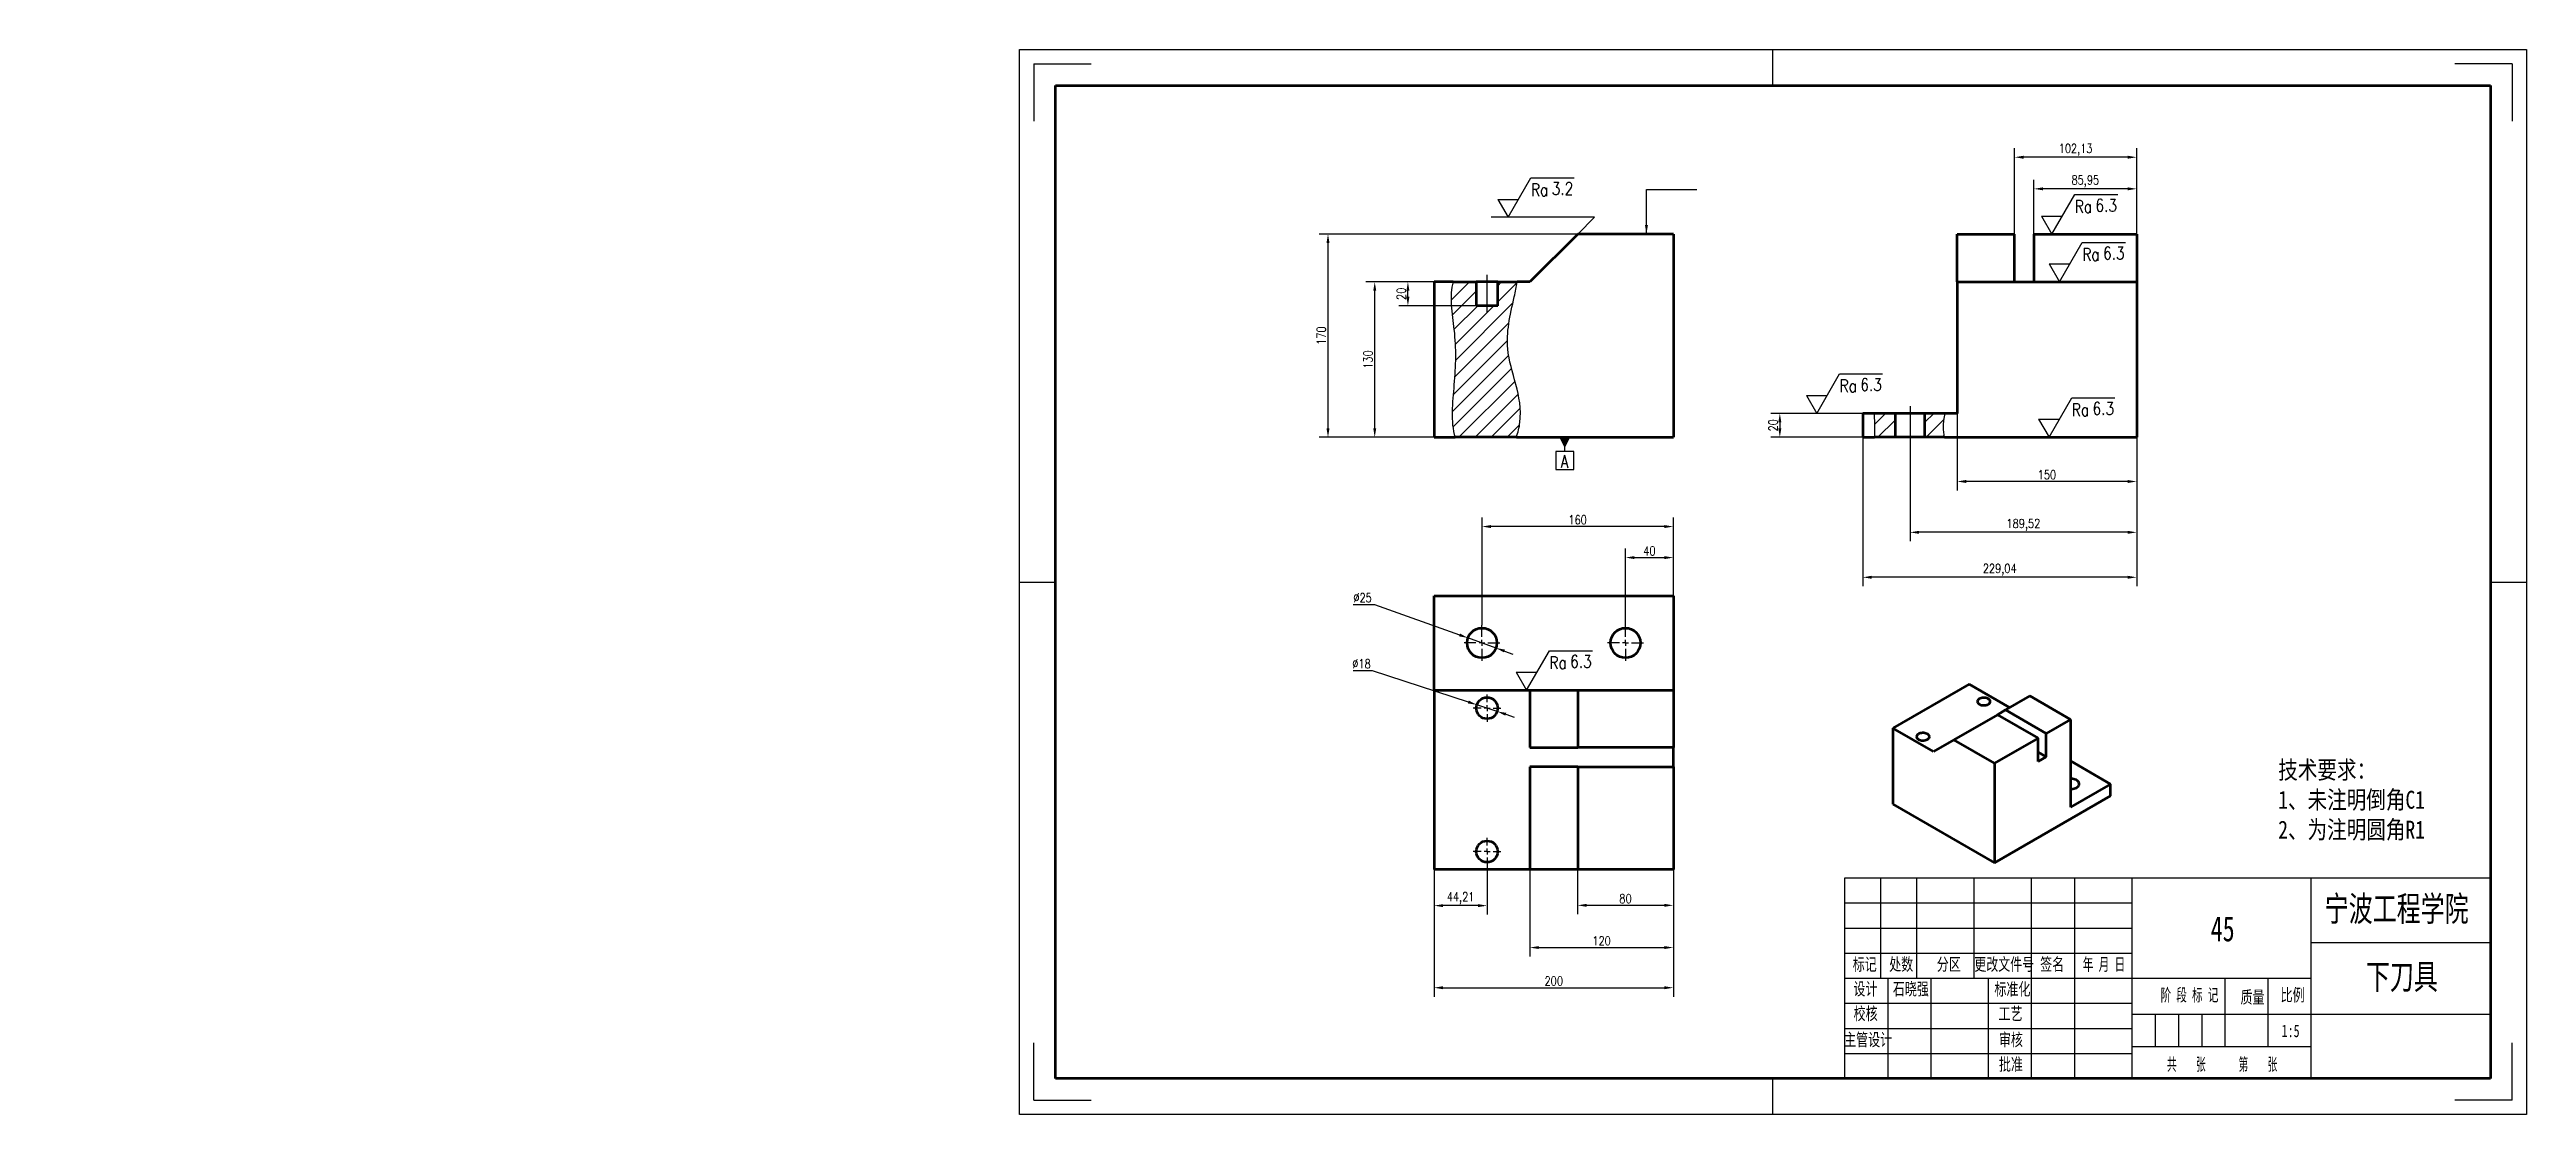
# Model space of a CAD drawing. Header units: millimetres. Extents: x 233 to 923, y 0 to 297.
import ezdxf

# ---------------------------------------------------------------- set-up
doc = ezdxf.new("R2010")
doc.units = ezdxf.units.MM
doc.header["$PDSIZE"] = -1
doc.linetypes.add('CENTERX2', pattern=[20.32, 12.7, -2.54, 2.54, -2.54])
for name, color, linetype in [('中心线', 1, 'CENTERX2'), ('剖面线', 4, 'Continuous'), ('尺寸线', 3, 'Continuous'), ('文字', 6, 'Continuous'), ('符号', 4, 'Continuous'), ('细实线', 7, 'Continuous')]:
    doc.layers.add(name, color=color, linetype=linetype)
doc.layers.add('粗实线', color=255, linetype='Continuous', lineweight=50)
doc.styles.add('SLDTEXTSTYLE0', font='TXT', dxfattribs={"width": 0.7, "bigfont": 'bigfont'})
doc.styles.add('SLDTEXTSTYLE1', font='TXT', dxfattribs={"width": 0.7})
doc.styles.add('SLDTEXTSTYLE2', font='TXT', dxfattribs={"width": 0.566667, "bigfont": 'bigfont'})
doc.styles.add('SLDTEXTSTYLE3', font='TXT', dxfattribs={"width": 0.614286, "bigfont": 'bigfont'})
doc.styles.add('SLDTEXTSTYLE4', font='TXT', dxfattribs={"width": 0.62, "bigfont": 'bigfont'})
doc.styles.get("Standard").update_dxf_attribs({"font": 'txt.shx', "width": 0.8})
doc.dimstyles.new('副本 (2) ISO-25', dxfattribs={"dimtxt": 2.5, "dimasz": 2.5, "dimexe": 2.5, "dimexo": 0, "dimtad": 1, "dimtoh": 1, "dimlfac": 3, "dimtxsty": 'Standard', "dimcen": 2.5, "dimclrd": 3, "dimclre": 3, "dimclrt": 256, "dimadec": 0, "dimazin": 0, "dimtfac": 1, "dimtmove": 0, "dimatfit": 3, "dimfxl": 0, "dimarcsym": 0})
pattern_1 = [(45, (508.5082, 0), (-2.245064, 2.245064), [])]

# ---------------------------------------------------------------- blocks, each defined once
blk = doc.blocks.new('SW_CENTERMARKSYMBOL_0')
at = {"layer": '中心线', "color": 0}
for p, q in [((-1.67, 0), (-3.83, 0)), ((0, 0), (-0.83, 0)), ((0, 1.67), (0, 3.83)), ((0, 0), (0, 0.83)), ((0, 0), (0, -0.83)), ((0, 0), (0.83, 0)), ((1.67, 0), (3.83, 0)), ((0, -1.67), (0, -3.83))]:
    blk.add_line(p, q, dxfattribs=at)
blk = doc.blocks.new('SW_CENTERMARKSYMBOL_1')
at = {"layer": '中心线', "color": 0}
for p, q in [((-1.67, 0), (-3.83, 0)), ((0, 0), (-0.83, 0)), ((0, 1.67), (0, 3.83)), ((0, 0), (0, 0.83)), ((0, 0), (0, -0.83)), ((0, 0), (0.83, 0)), ((1.67, 0), (3.83, 0)), ((0, -1.67), (0, -3.83))]:
    blk.add_line(p, q, dxfattribs=at)
blk = doc.blocks.new('SW_CENTERMARKSYMBOL_2')
at = {"layer": '中心线', "color": 0}
for p, q in [((-1.67, 0), (-5, 0)), ((0, 0), (-0.83, 0)), ((0, 1.67), (0, 5)), ((0, 0), (0, 0.83)), ((0, 0), (0, -0.83)), ((0, 0), (0.83, 0)), ((1.67, 0), (5, 0)), ((0, -1.67), (0, -5))]:
    blk.add_line(p, q, dxfattribs=at)
blk = doc.blocks.new('SW_CENTERMARKSYMBOL_3')
at = {"layer": '中心线', "color": 0}
for p, q in [((-1.67, 0), (-5, 0)), ((0, 0), (-0.83, 0)), ((0, 1.67), (0, 5)), ((0, 0), (0, 0.83)), ((0, 0), (0, -0.83)), ((0, 0), (0.83, 0)), ((1.67, 0), (5, 0)), ((0, -1.67), (0, -5))]:
    blk.add_line(p, q, dxfattribs=at)
blk = doc.blocks.new('*D32')
at = {"layer": 'Defpoints', "color": 0}
for p in [(658.62, 68.33), (685.29, 68.33), (685.29, 58.33)]:
    blk.add_point(p, dxfattribs=at)
at = {"layer": '尺寸线', "color": 3, "lineweight": -2}
for p, q in [((658.62, 68.33), (658.62, 55.83)), ((685.29, 68.33), (685.29, 55.83)), ((661.12, 58.33), (682.79, 58.33))]:
    blk.add_line(p, q, dxfattribs=at)
at = {"layer": '尺寸线', "color": 3}
for points in [[(661.12, 58.74), (661.12, 57.91), (658.62, 58.33)], [(682.79, 58.74), (682.79, 57.91), (685.29, 58.33)]]:
    blk.add_solid(points, dxfattribs=at)
at = {"layer": '尺寸线', "insert": (671.96, 60.2), "char_height": 2.5, "attachment_point": 5}
blk.add_mtext('80', dxfattribs=at)
blk = doc.blocks.new('*D33')
at = {"layer": 'Defpoints', "color": 0}
for p in [(645.29, 68.33), (685.29, 68.33), (685.29, 46.55)]:
    blk.add_point(p, dxfattribs=at)
at = {"layer": '尺寸线', "color": 3, "lineweight": -2}
for p, q in [((645.29, 68.33), (645.29, 44.05)), ((685.29, 68.33), (685.29, 44.05)), ((647.79, 46.55), (682.79, 46.55))]:
    blk.add_line(p, q, dxfattribs=at)
at = {"layer": '尺寸线', "color": 3}
for points in [[(647.79, 46.97), (647.79, 46.14), (645.29, 46.55)], [(682.79, 46.97), (682.79, 46.14), (685.29, 46.55)]]:
    blk.add_solid(points, dxfattribs=at)
at = {"layer": '尺寸线', "insert": (665.29, 48.43), "char_height": 2.5, "attachment_point": 5}
blk.add_mtext('120', dxfattribs=at)
blk = doc.blocks.new('*D34')
at = {"layer": 'Defpoints', "color": 0}
for p in [(618.62, 68.33), (685.29, 68.33), (685.29, 35.35)]:
    blk.add_point(p, dxfattribs=at)
at = {"layer": '尺寸线', "color": 3, "lineweight": -2}
for p, q in [((618.62, 68.33), (618.62, 32.85)), ((685.29, 68.33), (685.29, 32.85)), ((621.12, 35.35), (682.79, 35.35))]:
    blk.add_line(p, q, dxfattribs=at)
at = {"layer": '尺寸线', "color": 3}
for points in [[(621.12, 35.77), (621.12, 34.93), (618.62, 35.35)], [(682.79, 35.77), (682.79, 34.93), (685.29, 35.35)]]:
    blk.add_solid(points, dxfattribs=at)
at = {"layer": '尺寸线', "insert": (651.96, 37.22), "char_height": 2.5, "attachment_point": 5}
blk.add_mtext('200', dxfattribs=at)
blk = doc.blocks.new('*D35')
at = {"layer": 'Defpoints', "color": 0}
for p in [(633.36, 69.49), (618.62, 68.33), (618.62, 58.24)]:
    blk.add_point(p, dxfattribs=at)
at = {"layer": '尺寸线', "color": 3, "lineweight": -2}
for p, q in [((633.36, 69.49), (633.36, 55.74)), ((618.62, 68.33), (618.62, 55.74)), ((630.86, 58.24), (621.12, 58.24))]:
    blk.add_line(p, q, dxfattribs=at)
at = {"layer": '尺寸线', "color": 3}
for points in [[(621.12, 58.66), (621.12, 57.83), (618.62, 58.24)], [(630.86, 58.66), (630.86, 57.83), (633.36, 58.24)]]:
    blk.add_solid(points, dxfattribs=at)
at = {"layer": '尺寸线', "insert": (625.99, 60.33), "char_height": 2.5, "attachment_point": 5}
blk.add_mtext('44,21', dxfattribs=at)
blk = doc.blocks.new('*D36')
at = {"layer": 'Defpoints', "color": 0}
for p in [(628.03, 132.9), (635.88, 130.09)]:
    blk.add_point(p, dxfattribs=at)
at = {"layer": '尺寸线', "color": 3, "lineweight": -2}
for p, q in [((596.01, 142.24), (601.97, 142.24)), ((601.97, 142.24), (625.68, 133.75)), ((635.88, 130.09), (628.03, 132.9)), ((638.23, 129.25), (640.59, 128.41))]:
    blk.add_line(p, q, dxfattribs=at)
at = {"layer": '尺寸线', "color": 3}
for points in [[(625.82, 134.14), (625.54, 133.35), (628.03, 132.9)], [(638.37, 129.64), (638.09, 128.86), (635.88, 130.09)]]:
    blk.add_solid(points, dxfattribs=at)
at = {"layer": '尺寸线', "insert": (598.67, 144.11), "char_height": 2.5, "attachment_point": 5}
blk.add_mtext('∅25', dxfattribs=at)
blk = doc.blocks.new('*D37')
at = {"layer": 'Defpoints', "color": 0}
for p in [(630.51, 114.26), (636.21, 112.39)]:
    blk.add_point(p, dxfattribs=at)
at = {"layer": '尺寸线', "color": 3, "lineweight": -2}
for p, q in [((596.04, 123.83), (601.33, 123.83)), ((601.33, 123.83), (628.13, 115.04)), ((636.21, 112.39), (630.51, 114.26)), ((638.59, 111.61), (640.96, 110.83))]:
    blk.add_line(p, q, dxfattribs=at)
at = {"layer": '尺寸线', "color": 3}
for points in [[(628.26, 115.43), (628, 114.64), (630.51, 114.26)], [(638.72, 112.01), (638.46, 111.22), (636.21, 112.39)]]:
    blk.add_solid(points, dxfattribs=at)
at = {"layer": '尺寸线', "insert": (598.37, 125.7), "char_height": 2.5, "attachment_point": 5}
blk.add_mtext('∅18', dxfattribs=at)
blk = doc.blocks.new('*D38')
at = {"layer": 'Defpoints', "color": 0}
for p in [(685.29, 155.3), (685.29, 144.67), (671.96, 136.5)]:
    blk.add_point(p, dxfattribs=at)
at = {"layer": '尺寸线', "color": 3, "lineweight": -2}
for p, q in [((671.96, 136.5), (671.96, 157.8)), ((674.46, 155.3), (682.79, 155.3)), ((685.29, 144.67), (685.29, 157.8))]:
    blk.add_line(p, q, dxfattribs=at)
at = {"layer": '尺寸线', "color": 3}
for points in [[(674.46, 155.72), (674.46, 154.89), (671.96, 155.3)], [(682.79, 155.72), (682.79, 154.89), (685.29, 155.3)]]:
    blk.add_solid(points, dxfattribs=at)
at = {"layer": '尺寸线', "insert": (678.62, 157.18), "char_height": 2.5, "attachment_point": 5}
blk.add_mtext('40', dxfattribs=at)
blk = doc.blocks.new('*D39')
at = {"layer": 'Defpoints', "color": 0}
for p in [(631.96, 163.96), (685.29, 144.67), (631.96, 136.5)]:
    blk.add_point(p, dxfattribs=at)
at = {"layer": '尺寸线', "color": 3, "lineweight": -2}
for p, q in [((631.96, 136.5), (631.96, 166.46)), ((685.29, 144.67), (685.29, 166.46)), ((682.79, 163.96), (634.46, 163.96))]:
    blk.add_line(p, q, dxfattribs=at)
at = {"layer": '尺寸线', "color": 3}
for points in [[(634.46, 164.38), (634.46, 163.55), (631.96, 163.96)], [(682.79, 164.38), (682.79, 163.55), (685.29, 163.96)]]:
    blk.add_solid(points, dxfattribs=at)
at = {"layer": '尺寸线', "insert": (658.62, 165.84), "char_height": 2.5, "attachment_point": 5}
blk.add_mtext('160', dxfattribs=at)
blk = doc.blocks.new('*D40')
at = {"layer": 'Defpoints', "color": 0}
for p in [(611.31, 232.2), (630.36, 232.2), (630.36, 225.53)]:
    blk.add_point(p, dxfattribs=at)
at = {"layer": '尺寸线', "color": 3, "lineweight": -2}
for p, q in [((630.36, 232.2), (608.81, 232.2)), ((611.31, 228.03), (611.31, 229.7)), ((630.36, 225.53), (608.81, 225.53))]:
    blk.add_line(p, q, dxfattribs=at)
at = {"layer": '尺寸线', "color": 3}
for points in [[(610.89, 229.7), (611.73, 229.7), (611.31, 232.2)], [(610.89, 228.03), (611.73, 228.03), (611.31, 225.53)]]:
    blk.add_solid(points, dxfattribs=at)
at = {"layer": '尺寸线', "insert": (609.44, 228.87), "char_height": 2.5, "attachment_point": 5, "rotation": 90}
blk.add_mtext('20', dxfattribs=at)
blk = doc.blocks.new('*D41')
at = {"layer": 'Defpoints', "color": 0}
for p in [(602.06, 232.2), (618.62, 232.2), (618.62, 188.87)]:
    blk.add_point(p, dxfattribs=at)
at = {"layer": '尺寸线', "color": 3, "lineweight": -2}
for p, q in [((618.62, 232.2), (599.56, 232.2)), ((602.06, 191.37), (602.06, 229.7)), ((618.62, 188.87), (599.56, 188.87))]:
    blk.add_line(p, q, dxfattribs=at)
at = {"layer": '尺寸线', "color": 3}
for points in [[(601.65, 229.7), (602.48, 229.7), (602.06, 232.2)], [(601.65, 191.37), (602.48, 191.37), (602.06, 188.87)]]:
    blk.add_solid(points, dxfattribs=at)
at = {"layer": '尺寸线', "insert": (600.19, 210.53), "char_height": 2.5, "attachment_point": 5, "rotation": 90}
blk.add_mtext('130', dxfattribs=at)
blk = doc.blocks.new('*D42')
at = {"layer": 'Defpoints', "color": 0}
for p in [(589.04, 245.53), (658.62, 245.53), (618.62, 188.87)]:
    blk.add_point(p, dxfattribs=at)
at = {"layer": '尺寸线', "color": 3, "lineweight": -2}
for p, q in [((658.62, 245.53), (586.54, 245.53)), ((589.04, 191.37), (589.04, 243.03)), ((618.62, 188.87), (586.54, 188.87))]:
    blk.add_line(p, q, dxfattribs=at)
at = {"layer": '尺寸线', "color": 3}
for points in [[(588.62, 243.03), (589.45, 243.03), (589.04, 245.53)], [(588.62, 191.37), (589.45, 191.37), (589.04, 188.87)]]:
    blk.add_solid(points, dxfattribs=at)
at = {"layer": '尺寸线', "insert": (587.16, 217.2), "char_height": 2.5, "attachment_point": 5, "rotation": 90}
blk.add_mtext('170', dxfattribs=at)
blk = doc.blocks.new('*D43')
at = {"layer": 'Defpoints', "color": 0}
for p in [(764.42, 195.53), (814.42, 188.87), (764.42, 176.53)]:
    blk.add_point(p, dxfattribs=at)
at = {"layer": '尺寸线', "color": 3, "lineweight": -2}
for p, q in [((764.42, 195.53), (764.42, 174.03)), ((814.42, 188.87), (814.42, 174.03)), ((811.92, 176.53), (766.92, 176.53))]:
    blk.add_line(p, q, dxfattribs=at)
at = {"layer": '尺寸线', "color": 3}
for points in [[(766.92, 176.95), (766.92, 176.11), (764.42, 176.53)], [(811.92, 176.95), (811.92, 176.11), (814.42, 176.53)]]:
    blk.add_solid(points, dxfattribs=at)
at = {"layer": '尺寸线', "insert": (789.42, 178.4), "char_height": 2.5, "attachment_point": 5}
blk.add_mtext('150', dxfattribs=at)
blk = doc.blocks.new('*D44')
at = {"layer": 'Defpoints', "color": 0}
for p in [(751.25, 186.87), (814.42, 188.87), (751.25, 162.35)]:
    blk.add_point(p, dxfattribs=at)
at = {"layer": '尺寸线', "color": 3, "lineweight": -2}
for p, q in [((751.25, 186.87), (751.25, 159.85)), ((814.42, 188.87), (814.42, 159.85)), ((811.92, 162.35), (753.75, 162.35))]:
    blk.add_line(p, q, dxfattribs=at)
at = {"layer": '尺寸线', "color": 3}
for points in [[(753.75, 162.76), (753.75, 161.93), (751.25, 162.35)], [(811.92, 162.76), (811.92, 161.93), (814.42, 162.35)]]:
    blk.add_solid(points, dxfattribs=at)
at = {"layer": '尺寸线', "insert": (782.84, 164.43), "char_height": 2.5, "attachment_point": 5}
blk.add_mtext('189,52', dxfattribs=at)
blk = doc.blocks.new('*D45')
at = {"layer": 'Defpoints', "color": 0}
for p in [(738.08, 188.87), (814.42, 188.87), (738.08, 149.81)]:
    blk.add_point(p, dxfattribs=at)
at = {"layer": '尺寸线', "color": 3, "lineweight": -2}
for p, q in [((738.08, 188.87), (738.08, 147.31)), ((814.42, 188.87), (814.42, 147.31)), ((811.92, 149.81), (740.58, 149.81))]:
    blk.add_line(p, q, dxfattribs=at)
at = {"layer": '尺寸线', "color": 3}
for points in [[(740.58, 150.23), (740.58, 149.4), (738.08, 149.81)], [(811.92, 150.23), (811.92, 149.4), (814.42, 149.81)]]:
    blk.add_solid(points, dxfattribs=at)
at = {"layer": '尺寸线', "insert": (776.25, 151.9), "char_height": 2.5, "attachment_point": 5}
blk.add_mtext('229,04', dxfattribs=at)
blk = doc.blocks.new('*D46')
at = {"layer": 'Defpoints', "color": 0}
for p in [(738.08, 195.53), (714.97, 188.87), (738.08, 188.87)]:
    blk.add_point(p, dxfattribs=at)
at = {"layer": '尺寸线', "color": 3, "lineweight": -2}
for p, q in [((738.08, 195.53), (712.47, 195.53)), ((738.08, 188.87), (712.47, 188.87)), ((714.97, 193.03), (714.97, 191.37))]:
    blk.add_line(p, q, dxfattribs=at)
at = {"layer": '尺寸线', "color": 3}
for points in [[(714.55, 193.03), (715.39, 193.03), (714.97, 195.53)], [(714.55, 191.37), (715.39, 191.37), (714.97, 188.87)]]:
    blk.add_solid(points, dxfattribs=at)
at = {"layer": '尺寸线', "insert": (713.1, 192.2), "char_height": 2.5, "attachment_point": 5, "rotation": 90}
blk.add_mtext('20', dxfattribs=at)
blk = doc.blocks.new('*D47')
at = {"layer": 'Defpoints', "color": 0}
for p in [(785.77, 258.14), (785.77, 245.53), (814.42, 245.53)]:
    blk.add_point(p, dxfattribs=at)
at = {"layer": '尺寸线', "color": 3, "lineweight": -2}
for p, q in [((785.77, 245.53), (785.77, 260.64)), ((811.92, 258.14), (788.27, 258.14)), ((814.42, 245.53), (814.42, 260.64))]:
    blk.add_line(p, q, dxfattribs=at)
at = {"layer": '尺寸线', "color": 3}
for points in [[(788.27, 258.56), (788.27, 257.73), (785.77, 258.14)], [(811.92, 258.56), (811.92, 257.73), (814.42, 258.14)]]:
    blk.add_solid(points, dxfattribs=at)
at = {"layer": '尺寸线', "insert": (800.1, 260.23), "char_height": 2.5, "attachment_point": 5}
blk.add_mtext('85,95', dxfattribs=at)
blk = doc.blocks.new('*D48')
at = {"layer": 'Defpoints', "color": 0}
for p in [(780.38, 266.96), (780.38, 245.53), (814.42, 245.53)]:
    blk.add_point(p, dxfattribs=at)
at = {"layer": '尺寸线', "color": 3, "lineweight": -2}
for p, q in [((780.38, 245.53), (780.38, 269.46)), ((814.42, 245.53), (814.42, 269.46)), ((811.92, 266.96), (782.88, 266.96))]:
    blk.add_line(p, q, dxfattribs=at)
at = {"layer": '尺寸线', "color": 3}
for points in [[(782.88, 267.37), (782.88, 266.54), (780.38, 266.96)], [(811.92, 267.37), (811.92, 266.54), (814.42, 266.96)]]:
    blk.add_solid(points, dxfattribs=at)
at = {"layer": '尺寸线', "insert": (797.4, 269.04), "char_height": 2.5, "attachment_point": 5}
blk.add_mtext('102,13', dxfattribs=at)
blk = doc.blocks.new('新块')
at = {"layer": '尺寸线'}
for p, q in [((2.5, 9), (-2.5, 9)), ((-2.5, 9), (-2.5, 4)), ((2.5, 4), (2.5, 9)), ((-2.5, 4), (2.5, 4)), ((0, 4), (0, 3)), ((0, 3), (0, 0))]:
    blk.add_line(p, q, dxfattribs=at)
blk.add_lwpolyline([(0, 0, 3, 0, 0), (0, 3, 0, 0, 0)], format="xyseb", dxfattribs=at)
blk = doc.blocks.new('表面粗糙度')
at = {"layer": '符号'}
for p, q in [((0, 0), (6.35, 11)), ((6.35, 11), (18.35, 11)), ((-2.89, 5), (2.89, 5)), ((-2.89, 5), (2.89, 5)), ((-2.89, 5), (0, 0))]:
    blk.add_line(p, q, dxfattribs=at)
at = {"layer": '符号', "insert": (6.35, 9.41), "char_height": 3.5, "attachment_point": 1}
blk.add_mtext_dynamic_manual_height_columns('Ra', width=13.1483, gutter_width=25, heights=[0], dxfattribs=at)
at = {"layer": '符号', "width": 0.8}
blk.add_attdef('RA', (12.13, 6.26), '', height=3.5, dxfattribs=at)

msp = doc.modelspace()

# ---------------------------------------------------------------- hatches: boundary and pattern name
at = {"layer": '剖面线'}
h = msp.add_hatch(dxfattribs=at)
h.set_pattern_fill('ANSI31', color=256, style=0)
h.set_pattern_definition(pattern_1)
edge = h.paths.add_edge_path(flags=0)
edge.add_spline(control_points=[(641.5352, 188.8651), (642.0273, 190.1948), (644.1054, 199.2091), (637.1721, 211.6029), (640.0299, 223.874), (641.5999, 230.8625), (641.7396, 232.1984)], knot_values=[0.52796201, 0.52796201, 0.52796201, 0.52796201, 0.55747775, 0.71541602, 0.82697886, 0.85563611, 0.85563611, 0.85563611, 0.85563611], weights=[1, 1, 1, 1, 1, 1, 1], degree=3, periodic=0)
edge.add_line((641.7396, 232.1984), (636.3608, 232.1984))
edge.add_line((636.3608, 232.1984), (636.3608, 225.5318))
edge.add_line((636.3608, 225.5318), (630.3608, 225.5318))
edge.add_line((630.3608, 225.5318), (630.3608, 232.1984))
edge.add_line((630.3608, 232.1984), (623.8827, 232.1984))
edge.add_spline(control_points=[(623.8827, 232.1984), (622.7262, 228.3093), (624.8437, 217.028), (624.4873, 204.992), (623.094, 193.0833), (624.4665, 188.8651)], knot_values=[0.04014415, 0.04014415, 0.04014415, 0.04014415, 0.13464811, 0.25178049, 0.35475141, 0.35475141, 0.35475141, 0.35475141], weights=[1, 1, 1, 1, 1, 1], degree=3, periodic=0)
edge.add_line((624.4665, 188.8651), (641.5352, 188.8651))
h = msp.add_hatch(dxfattribs=at)
h.set_pattern_fill('ANSI31', color=256, angle=3e-322, style=0)
edge = h.paths.add_edge_path(flags=0)
edge.add_spline(control_points=[(232.8803, 188.8651), (232.8313, 190.1811), (232.8866, 192.2826), (232.7505, 194.6578), (232.7214, 195.5318)], knot_values=[0.8378314, 0.8378314, 0.8378314, 0.8378314, 0.89208308, 0.92422875, 0.92422875, 0.92422875, 0.92422875], weights=[1, 1, 1, 1, 1], degree=3, periodic=0)
edge.add_spline(control_points=[(232.7214, 195.5318), (232.7505, 194.6578), (232.8866, 192.2826), (232.8313, 190.1811), (232.8803, 188.8651)], knot_values=[0.07577125, 0.07577125, 0.07577125, 0.07577125, 0.10791692, 0.1621686, 0.1621686, 0.1621686, 0.1621686], weights=[1, 1, 1, 1, 1], degree=3, periodic=0)
h = msp.add_hatch(dxfattribs=at)
h.set_pattern_fill('ANSI31', color=256, angle=3e-322, style=0)
edge = h.paths.add_edge_path(flags=0)
edge.add_spline(control_points=[(252.3589, 188.8651), (252.1934, 189.7905), (251.8626, 191.9295), (252.3134, 194.2945), (252.4902, 195.5318)], knot_values=[0.59776301, 0.59776301, 0.59776301, 0.59776301, 0.63513723, 0.68182988, 0.68182988, 0.68182988, 0.68182988], weights=[1, 1, 1, 1, 1], degree=3, periodic=0)
edge.add_spline(control_points=[(252.4902, 195.5318), (252.3134, 194.2945), (251.8626, 191.9295), (252.1934, 189.7905), (252.3589, 188.8651)], knot_values=[0.31817012, 0.31817012, 0.31817012, 0.31817012, 0.36486277, 0.40223699, 0.40223699, 0.40223699, 0.40223699], weights=[1, 1, 1, 1, 1], degree=3, periodic=0)
h = msp.add_hatch(dxfattribs=at)
h.set_pattern_fill('ANSI31', color=256, style=0)
h.set_pattern_definition(pattern_1)
edge = h.paths.add_edge_path(flags=0)
edge.add_line((747.0822, 188.8651), (747.0822, 195.5318))
edge.add_line((747.0822, 195.5318), (741.2296, 195.5318))
edge.add_spline(control_points=[(741.2296, 195.5318), (741.2587, 194.6578), (741.3948, 192.2826), (741.3395, 190.1811), (741.3886, 188.8651)], knot_values=[0.07577125, 0.07577125, 0.07577125, 0.07577125, 0.10791692, 0.1621686, 0.1621686, 0.1621686, 0.1621686], weights=[1, 1, 1, 1, 1], degree=3, periodic=0)
edge.add_line((741.3886, 188.8651), (747.0822, 188.8651))
h = msp.add_hatch(dxfattribs=at)
h.set_pattern_fill('ANSI31', color=256, style=0)
h.set_pattern_definition(pattern_1)
edge = h.paths.add_edge_path(flags=0)
edge.add_spline(control_points=[(760.8671, 188.8651), (760.7016, 189.7905), (760.3709, 191.9295), (760.8216, 194.2945), (760.9984, 195.5318)], knot_values=[0.59776301, 0.59776301, 0.59776301, 0.59776301, 0.63513723, 0.68182988, 0.68182988, 0.68182988, 0.68182988], weights=[1, 1, 1, 1, 1], degree=3, periodic=0)
edge.add_line((760.9984, 195.5318), (755.4155, 195.5318))
edge.add_line((755.4155, 195.5318), (755.4155, 188.8651))
edge.add_line((755.4155, 188.8651), (760.8671, 188.8651))

# ---------------------------------------------------------------- linework, layer by layer
for points, knots in [([(623.8827, 232.1984), (622.7262, 228.3093), (624.8437, 217.028), (624.4873, 204.992), (623.094, 193.0833), (624.4665, 188.8651)], [0.040144146, 0.040144146, 0.040144146, 0.040144146, 0.134648114, 0.251780487, 0.354751414, 0.354751414, 0.354751414, 0.354751414]), ([(641.5352, 188.8651), (642.0273, 190.1948), (644.1054, 199.2091), (637.1721, 211.6029), (640.0299, 223.874), (641.5999, 230.8625), (641.7396, 232.1984)], [0.527962006, 0.527962006, 0.527962006, 0.527962006, 0.557477752, 0.715416022, 0.826978855, 0.85563611, 0.85563611, 0.85563611, 0.85563611]), ([(741.2296, 195.5318), (741.2587, 194.6578), (741.3948, 192.2826), (741.3395, 190.1811), (741.3886, 188.8651)], [0.075771255, 0.075771255, 0.075771255, 0.075771255, 0.1079169158, 0.1621686007, 0.1621686007, 0.1621686007, 0.1621686007]), ([(760.8671, 188.8651), (760.7016, 189.7905), (760.3709, 191.9295), (760.8216, 194.2945), (760.9984, 195.5318)], [0.5977630148, 0.5977630148, 0.5977630148, 0.5977630148, 0.6351372306, 0.681829875, 0.681829875, 0.681829875, 0.681829875])]:
    msp.add_open_spline(points, degree=3, knots=knots)
at = {"layer": '中心线'}
for p, q in [((633.3608, 223.5318), (633.3608, 234.1984)), ((751.2489, 197.5318), (751.2489, 186.8651))]:
    msp.add_line(p, q, dxfattribs=at)
at = {"layer": '尺寸线'}
for p, q in [((663.2989, 250.2075), (634.47, 250.2075)), ((658.6232, 245.5318), (663.2989, 250.2075))]:
    msp.add_line(p, q, dxfattribs=at)
at = {"layer": '粗实线'}
for p, q in [((513.0579, 9.998), (513.0579, 286.998)), ((513.0579, 286.998), (913.0579, 286.998)), ((857.0579, 286.998), (913.0579, 286.998)), ((913.0579, 286.998), (913.0579, 9.998)), ((913.0579, 286.998), (913.0579, 106.998)), ((658.6232, 245.5318), (645.2898, 232.1984)), ((685.2898, 245.5318), (658.6232, 245.5318)), ((685.2898, 245.5318), (685.2898, 188.8651)), ((764.4217, 245.5318), (780.3791, 245.5318)), ((764.4217, 232.1984), (764.4217, 245.5318)), ((780.3791, 232.1984), (780.3791, 245.5318)), ((785.7731, 245.5318), (785.7731, 232.1984)), ((785.7731, 245.5318), (814.4217, 245.5318)), ((814.4217, 245.5318), (814.4217, 232.1984)), ((618.6232, 232.1984), (618.6232, 188.8651)), ((623.8827, 232.1984), (618.6232, 232.1984)), ((623.8827, 232.1984), (630.3608, 232.1984)), ((630.3608, 232.1984), (630.3608, 225.5318)), ((636.3608, 232.1984), (630.3608, 232.1984)), ((636.3608, 225.5318), (636.3608, 232.1984)), ((636.3608, 232.1984), (641.7396, 232.1984)), ((645.2898, 232.1984), (641.7396, 232.1984)), ((764.4217, 232.1984), (764.4217, 195.5318)), ((764.4217, 232.1984), (814.4217, 232.1984)), ((814.4217, 232.1984), (814.4217, 188.8651)), ((636.3608, 225.5318), (630.3608, 225.5318)), ((738.0761, 195.5318), (738.0761, 188.8651)), ((741.2296, 195.5318), (738.0761, 195.5318)), ((747.0822, 195.5318), (741.2296, 195.5318)), ((747.0822, 195.5318), (747.0822, 188.8651)), ((755.4155, 195.5318), (747.0822, 195.5318)), ((755.4155, 188.8651), (755.4155, 195.5318)), ((760.9984, 195.5318), (755.4155, 195.5318)), ((764.4217, 195.5318), (760.9984, 195.5318)), ((618.6232, 188.8651), (624.4665, 188.8651)), ((641.5352, 188.8651), (624.4665, 188.8651)), ((641.5352, 188.8651), (685.2898, 188.8651)), ((738.0761, 188.8651), (741.3886, 188.8651)), ((747.0822, 188.8651), (741.3886, 188.8651)), ((755.4155, 188.8651), (747.0822, 188.8651)), ((760.8671, 188.8651), (755.4155, 188.8651)), ((760.8671, 188.8651), (814.4217, 188.8651)), ((618.6232, 144.6713), (685.2898, 144.6713)), ((618.6232, 118.3257), (618.6232, 144.6713)), ((685.2898, 144.6713), (685.2898, 118.3257)), ((618.6232, 118.3257), (618.6232, 68.3257)), ((618.6232, 118.3257), (645.2898, 118.3257)), ((645.2898, 118.3257), (645.2898, 102.3683)), ((645.2898, 118.3257), (658.6232, 118.3257)), ((658.6232, 118.3257), (658.6232, 102.3683)), ((658.6232, 118.3257), (685.2898, 118.3257)), ((685.2898, 118.3257), (685.2898, 102.3683)), ((767.6968, 119.9913), (746.4836, 107.7451)), ((767.6968, 119.9913), (779.0095, 113.4605)), ((775.6087, 111.4972), (763.4541, 104.4806)), ((775.6087, 111.4972), (786.9224, 104.966)), ((775.609, 111.497), (777.8971, 112.8184)), ((784.6673, 116.7267), (777.8971, 112.8184)), ((789.2109, 106.2871), (777.8971, 112.8184)), ((784.6673, 116.7267), (795.981, 110.1954)), ((746.4836, 107.7451), (746.4836, 86.5151)), ((757.7973, 101.2139), (746.4836, 107.7451)), ((763.4541, 104.4806), (757.7973, 101.2139)), ((774.7678, 97.9493), (763.4541, 104.4806)), ((786.9224, 104.966), (774.7678, 97.9493)), ((786.9224, 98.4336), (786.9224, 104.966)), ((795.981, 110.1954), (789.2109, 106.2871)), ((789.2109, 99.7548), (789.2109, 106.2871)), ((795.981, 110.1954), (795.981, 85.6992)), ((645.2898, 102.3683), (658.6232, 102.3683)), ((645.2898, 96.9742), (645.2898, 68.3257)), ((658.6232, 96.9742), (645.2898, 96.9742)), ((685.2898, 102.3683), (658.6232, 102.3683)), ((658.6232, 96.9742), (658.6232, 68.3257)), ((658.6232, 96.9742), (685.2898, 96.9742)), ((685.2898, 96.9742), (685.2898, 102.3683)), ((685.2898, 96.9742), (685.2898, 68.3257)), ((774.7678, 97.9493), (774.7678, 70.1869)), ((789.2109, 99.7548), (786.9224, 101.0759)), ((786.9224, 98.4336), (789.2109, 99.7548)), ((795.981, 98.6044), (807.1585, 92.1518)), ((807.1585, 92.1518), (795.981, 85.6992)), ((807.1585, 88.8856), (807.1585, 92.1518)), ((746.4836, 86.5151), (774.7678, 70.1869)), ((774.7678, 70.1869), (807.1585, 88.8856)), ((645.2898, 68.3257), (618.6232, 68.3257)), ((658.6232, 68.3257), (645.2898, 68.3257)), ((685.2898, 68.3257), (658.6232, 68.3257)), ((913.0579, 9.998), (513.0579, 9.998)), ((913.0579, 9.998), (733.0579, 9.998))]:
    msp.add_line(p, q, dxfattribs=at)
at = {"layer": '粗实线', "flags": 128}
for points in [[(770.5553, 115.8918), (770.3485, 115.7488), (770.1892, 115.5868), (770.0827, 115.411), (770.0322, 115.227), (770.0394, 115.0407), (770.1042, 114.8582), (770.2243, 114.6853), (770.396, 114.5276), (770.6137, 114.3901), (770.8705, 114.2772), (771.158, 114.1926), (771.467, 114.1391), (771.7877, 114.1182), (772.1097, 114.1307), (772.4226, 114.1762), (772.7164, 114.2533), (772.9817, 114.3594), (773.2099, 114.4911), (773.3936, 114.6442), (773.5271, 114.8139), (773.6059, 114.9945), (773.6277, 115.1804), (773.5915, 115.3655), (773.4987, 115.5439), (773.3522, 115.7099), (773.1567, 115.8581), (772.9185, 115.9838), (772.6453, 116.0829), (772.3458, 116.1523), (772.0296, 116.1896), (771.707, 116.1938), (771.3883, 116.1647), (771.0837, 116.1031), (770.803, 116.0112), (770.5553, 115.8918)], [(753.5848, 106.0949), (753.3779, 105.9519), (753.2187, 105.7899), (753.1121, 105.6141), (753.0616, 105.4301), (753.0689, 105.2438), (753.1336, 105.0613), (753.2537, 104.8884), (753.4254, 104.7307), (753.6431, 104.5932), (753.8999, 104.4803), (754.1874, 104.3957), (754.4965, 104.3422), (754.8172, 104.3213), (755.1391, 104.3338), (755.452, 104.3794), (755.7459, 104.4564), (756.0111, 104.5625), (756.2393, 104.6942), (756.4231, 104.8473), (756.5565, 105.017), (756.6354, 105.1976), (756.6571, 105.3835), (756.621, 105.5686), (756.5282, 105.747), (756.3816, 105.913), (756.1862, 106.0612), (755.948, 106.1869), (755.6747, 106.286), (755.3752, 106.3554), (755.0591, 106.3927), (754.7365, 106.3969), (754.4177, 106.3678), (754.1131, 106.3063), (753.8325, 106.2143), (753.5848, 106.0949)], [(795.981, 90.7485), (796.2471, 90.7609), (796.6214, 90.8071), (796.9791, 90.8857), (797.3118, 90.995), (797.6117, 91.1323), (797.8717, 91.2944), (798.0859, 91.4775), (798.2491, 91.6774), (798.3576, 91.8893), (798.4088, 92.1082), (798.4014, 92.3292), (798.3358, 92.5468), (798.2133, 92.7562), (798.037, 92.9523), (797.8108, 93.1305), (797.5402, 93.2868), (797.2314, 93.4173), (796.8917, 93.5191), (796.5291, 93.5898), (796.152, 93.6277), (795.981, 93.6338)]]:
    msp.add_lwpolyline(points, dxfattribs=at)
at = {"layer": '粗实线'}
for centre, radius in [((631.9565, 131.4985), 4.1667), ((671.9565, 131.4985), 4.1667), ((633.3608, 113.3257), 3), ((633.3608, 73.3257), 3)]:
    msp.add_circle(centre, radius, dxfattribs=at)
at = {"layer": '细实线'}
for p, q in [((503.0579, -0.002), (503.0579, 296.998)), ((503.0579, 296.998), (923.0579, 296.998)), ((713.0579, 286.998), (713.0579, 296.998)), ((923.0579, 296.998), (923.0579, -0.002)), ((507.0579, 292.998), (507.0579, 276.998)), ((507.0579, 292.998), (523.0579, 292.998)), ((919.0579, 292.998), (903.0579, 292.998)), ((919.0579, 292.998), (919.0579, 276.998)), ((663.2989, 250.2075), (634.47, 250.2075)), ((658.6232, 245.5318), (663.2989, 250.2075)), ((503.0579, 148.498), (513.0579, 148.498)), ((913.0579, 148.498), (923.0579, 148.498)), ((733.0579, 65.998), (913.0579, 65.998)), ((733.0579, 9.998), (733.0579, 65.998)), ((743.0579, 65.998), (743.0579, 37.998)), ((753.0579, 65.998), (753.0579, 37.998)), ((769.0579, 65.998), (769.0579, 37.998)), ((785.0579, 65.998), (785.0579, 37.998)), ((797.0579, 65.998), (797.0579, 9.998)), ((813.0579, 65.998), (813.0579, 9.998)), ((863.0579, 9.998), (863.0579, 65.998)), ((913.0579, 65.998), (913.0579, 9.998)), ((733.0579, 58.998), (813.0579, 58.998)), ((733.0579, 51.998), (813.0579, 51.998)), ((733.0579, 44.998), (813.0579, 44.998)), ((863.0579, 47.998), (913.0579, 47.998)), ((733.0579, 37.998), (863.0579, 37.998)), ((745.0579, 37.998), (745.0579, 9.998)), ((757.0579, 37.998), (757.0579, 9.998)), ((773.0579, 37.998), (773.0579, 9.998)), ((785.0579, 37.998), (785.0579, 9.998)), ((839.0579, 18.998), (839.0579, 37.998)), ((851.0579, 18.998), (851.0579, 37.998)), ((733.0579, 30.998), (813.0579, 30.998)), ((813.0579, 27.998), (863.0579, 27.998)), ((819.5579, 27.998), (819.5579, 18.998)), ((826.0579, 27.998), (826.0579, 18.998)), ((832.5579, 27.998), (832.5579, 18.998)), ((863.0579, 27.998), (913.0579, 27.998)), ((733.0579, 23.998), (813.0579, 23.998)), ((507.0579, 3.998), (507.0579, 19.998)), ((733.0579, 16.998), (813.0579, 16.998)), ((813.0579, 18.998), (863.0579, 18.998)), ((919.0579, 3.998), (919.0579, 19.998)), ((713.0579, -0.002), (713.0579, 9.998)), ((507.0579, 3.998), (523.0579, 3.998)), ((919.0579, 3.998), (903.0579, 3.998)), ((923.0579, -0.002), (503.0579, -0.002))]:
    msp.add_line(p, q, dxfattribs=at)

# ---------------------------------------------------------------- block references
at = {"layer": '中心线'}
for name, p in [('SW_CENTERMARKSYMBOL_3', (631.9565, 131.4985)), ('SW_CENTERMARKSYMBOL_2', (671.9565, 131.4985)), ('SW_CENTERMARKSYMBOL_0', (633.3608, 113.3257)), ('SW_CENTERMARKSYMBOL_1', (633.3608, 73.3257))]:
    msp.add_blockref(name, p, dxfattribs=at)
at = {"layer": '尺寸线'}
for p, values in [((639.2563, 250.2075), {'RA': '3.2'}), ((790.8086, 245.5318), {'RA': '6.3'}), ((792.9203, 232.1984), {'RA': '6.3'}), ((725.2732, 195.5318), {'RA': '6.3'}), ((789.9905, 188.8651), {'RA': '6.3'}), ((644.4037, 118.3257), {'RA': '6.3'})]:
    msp.add_blockref('表面粗糙度', p, dxfattribs=at).add_auto_attribs(values)
at = {"layer": '尺寸线', "rotation": 180}
msp.add_blockref('新块', (655.022, 188.8651), dxfattribs=at)

# ---------------------------------------------------------------- texts
at = {"layer": '尺寸线', "insert": (653.8792, 183.871), "char_height": 3.5, "attachment_point": 1}
msp.add_mtext_dynamic_manual_height_columns('A', width=5, gutter_width=25, heights=[0], dxfattribs=at)
at = {"layer": '文字', "insert": (853.8704, 98.6135), "char_height": 5, "attachment_point": 1}
msp.add_mtext_dynamic_manual_height_columns('{\\fFangSong_GB2312|b0|i0|c134|p49;技术要求：\\P1、未注明倒角C1\\P2、为注明圆角R1}', width=54.021302, gutter_width=25, heights=[0], dxfattribs=at)
at = {"layer": '文字', "attachment_point": 2}
for s, insert, char_height, style in [('{\\fFangSong_GB2312|b0|i0|c134|p49;宁波工程学院}', (886.8889, 60.8881), 7, 'SLDTEXTSTYLE0'), ('{\\fFangSong_GB2312|b0|i0|c134|p49;45}', (838.3917, 55.2826), 7, 'SLDTEXTSTYLE1'), ('{\\fFangSong_GB2312|b0|i0|c134|p49;标记}', (738.6323, 43.6375), 3.5, 'SLDTEXTSTYLE0'), ('{\\fFangSong_GB2312|b0|i0|c134|p49;处数}', (748.7886, 43.6375), 3.5, 'SLDTEXTSTYLE0'), ('{\\fFangSong_GB2312|b0|i0|c134|p49;分区}', (762.0563, 43.6375), 3.5, 'SLDTEXTSTYLE0'), ('{\\fFangSong_GB2312|b0|i0|c134|p49;更改文件号}', (777.5132, 43.6375), 3.5, 'SLDTEXTSTYLE0'), ('{\\fFangSong_GB2312|b0|i0|c134|p49;签名}', (790.8674, 43.6375), 3.5, 'SLDTEXTSTYLE0'), ('{\\fFangSong_GB2312|b0|i0|c134|p49;年 月 日}', (805.3002, 43.6375), 3.5, 'SLDTEXTSTYLE4'), ('{\\fFangSong_GB2312|b0|i0|c134|p49;下刀具}', (888.3394, 41.9455), 7, 'SLDTEXTSTYLE0'), ('{\\fFangSong_GB2312|b0|i0|c134|p49;设计}', (738.8181, 36.7785), 3.5, 'SLDTEXTSTYLE0'), ('{\\fFangSong_GB2312|b0|i0|c134|p49;石晓强}', (751.4912, 36.7785), 3.5, 'SLDTEXTSTYLE0'), ('{\\fFangSong_GB2312|b0|i0|c134|p49;标准化}', (779.7844, 36.712), 3.5, 'SLDTEXTSTYLE0'), ('{\\fFangSong_GB2312|b0|i0|c134|p49;阶 段 标 记}', (829.1339, 35.0884), 3.5, 'SLDTEXTSTYLE3'), ('{\\fFangSong_GB2312|b0|i0|c134|p49;质量}', (846.7108, 34.4796), 3.5, 'SLDTEXTSTYLE0'), ('{\\fFangSong_GB2312|b0|i0|c134|p49;比例}', (857.8877, 35.0884), 3.5, 'SLDTEXTSTYLE0'), ('{\\fFangSong_GB2312|b0|i0|c134|p49;校核}', (738.8899, 29.8993), 3.5, 'SLDTEXTSTYLE0'), ('{\\fFangSong_GB2312|b0|i0|c134|p49;工艺}', (779.2571, 29.8629), 3.5, 'SLDTEXTSTYLE0'), ('{\\fFangSong_GB2312|b0|i0|c134|p49;主管设计}', (739.577, 22.6196), 3.5, 'SLDTEXTSTYLE0'), ('{\\fFangSong_GB2312|b0|i0|c134|p49;审核}', (779.3697, 22.6196), 3.5, 'SLDTEXTSTYLE0'), ('{\\fFangSong_GB2312|b0|i0|c134|p49;1:5}', (857.3336, 25.0819), 3.5, 'SLDTEXTSTYLE1'), ('{\\fFangSong_GB2312|b0|i0|c134|p49;批准}', (779.3697, 15.7432), 3.5, 'SLDTEXTSTYLE0'), ('{\\fFangSong_GB2312|b0|i0|c134|p49;共    张}', (828.2589, 15.7518), 3.5, 'SLDTEXTSTYLE2'), ('{\\fFangSong_GB2312|b0|i0|c134|p49;第    张}', (848.2165, 15.7518), 3.5, 'SLDTEXTSTYLE2')]:
    msp.add_mtext(s, dxfattribs=dict(at, insert=insert, char_height=char_height, style=style))

# ---------------------------------------------------------------- dimensions: what is measured, and where the dimension line sits
at = {"layer": '尺寸线'}
for base, p1, p2, picture, middle in [((780.3791, 266.9557), (814.4217, 245.5318), (780.3791, 245.5318), '*D48', (797.4004, 269.039)), ((785.7731, 258.1446), (814.4217, 245.5318), (785.7731, 245.5318), '*D47', (800.0974, 260.2279)), ((764.4217, 176.5288), (814.4217, 188.8651), (764.4217, 195.5318), '*D43', (789.4217, 178.4038)), ((738.0761, 149.8137), (814.4217, 188.8651), (738.0761, 188.8651), '*D45', (776.2489, 151.897)), ((751.2489, 162.3483), (814.4217, 188.8651), (751.2489, 186.8651), '*D44', (782.8353, 164.4316)), ((631.9565, 163.9649), (685.2898, 144.6713), (631.9565, 136.4985), '*D39', (658.6232, 165.8399)), ((618.6232, 58.2424), (633.3608, 69.4924), (618.6232, 68.3257), '*D35', (625.992, 60.3257)), ((685.2898, 35.3489), (618.6232, 68.3257), (685.2898, 68.3257), '*D34', (651.9565, 37.2239)), ((685.2898, 46.5535), (645.2898, 68.3257), (685.2898, 68.3257), '*D33', (665.2898, 48.4285)), ((685.2898, 58.3257), (658.6232, 68.3257), (685.2898, 68.3257), '*D32', (671.9565, 60.2007))]:
    dim = msp.add_linear_dim(base=base, p1=p1, p2=p2, dimstyle='副本 (2) ISO-25', dxfattribs=at)
    dim.commit()
    dim.dimension.update_dxf_attribs({"geometry": picture, "text_midpoint": middle})
for base, p1, p2, picture, middle in [((589.038, 245.5318), (618.6232, 188.8651), (658.6232, 245.5318), '*D42', (587.163, 217.1984)), ((602.0632, 232.1984), (618.6232, 188.8651), (618.6232, 232.1984), '*D41', (600.1882, 210.5318)), ((611.3115, 232.1984), (630.3608, 225.5318), (630.3608, 232.1984), '*D40', (609.4365, 228.8651)), ((714.9703, 188.8651), (738.0761, 195.5318), (738.0761, 188.8651), '*D46', (713.0953, 192.1984))]:
    dim = msp.add_linear_dim(base=base, p1=p1, p2=p2, angle=90, dimstyle='副本 (2) ISO-25', dxfattribs=at)
    dim.commit()
    dim.dimension.update_dxf_attribs({"geometry": picture, "text_midpoint": middle})
dim = msp.add_linear_dim(base=(685.2898, 155.3022), p1=(671.9565, 136.4985), p2=(685.2898, 144.6713), dimstyle='副本 (2) ISO-25', dxfattribs=at)
dim.commit()
dim.dimension.update_dxf_attribs({"geometry": '*D38', "text_midpoint": (678.6232, 155.3022), "dimtype": 160})
for p1, p2, picture, middle in [((635.8792, 130.0936), (628.0338, 132.9033), '*D36', (598.6737, 142.2393)), ((636.2116, 112.3912), (630.5101, 114.2602), '*D37', (598.3717, 123.8259))]:
    dim = msp.add_diameter_dim_2p(p1=p1, p2=p2, dimstyle='副本 (2) ISO-25', dxfattribs=at)
    dim.commit()
    dim.dimension.update_dxf_attribs({"geometry": picture, "text_midpoint": middle, "dimtype": 163})

# ---------------------------------------------------------------- leaders
msp.add_leader([(677.7923, 245.5318), (677.7923, 257.9806), (691.8739, 257.9806)], dimstyle='副本 (2) ISO-25', override={"dimgap": 0.625, "dimtad": 0}, dxfattribs=at)

doc.saveas('drawing.dxf')
